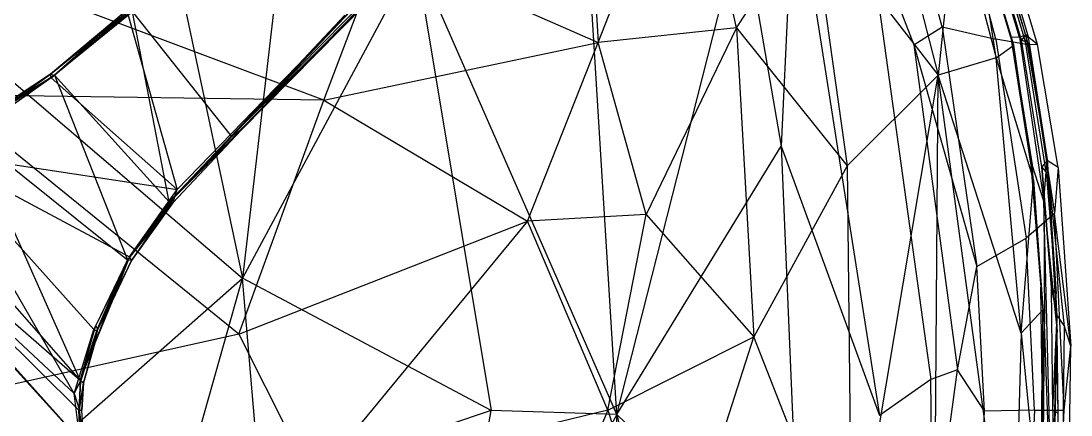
# Model space of a CAD drawing. Extents: x 11992 to 29481, y -6727 to 6811.
# Drawn here: x 17241.6 to 17496.3, y -1170.6 to -1074.9 of the extents above; entities that cross this region are included whole.
import ezdxf

# ---------------------------------------------------------------- set-up
doc = ezdxf.new("R2010")
doc.units = 0
doc.header["$MEASUREMENT"] = 0
doc.layers.get('0').update_dxf_attribs({"color": 8, "linetype": 'CONTINUOUS'})

msp = doc.modelspace()

# ---------------------------------------------------------------- linework, layer by layer
for p, q in [((17268.88, -1012.31, -2062.23), (17295.32, -1137.29, -2062.09)), ((17381.59, -1080.08, -1967.53), (17403.84, -1023.57, -1975.35)), ((17415.16, -1076.57, -1972.89), (17403.84, -1023.57, -1975.35)), ((17307.75, -1030.54, -2064.67), (17295.32, -1137.29, -2062.09)), ((17386.1, -1170.42, -2063.25), (17377.61, -1032.3, -2065.89)), ((17378.66, -1031.59, -1971.75), (17381.59, -1080.08, -1967.53)), ((17429.12, -1038.93, -2065.68), (17425.97, -1105.3, -2066.16)), ((17429.12, -1038.93, -2065.68), (17449.86, -1170.69, -2066.17)), ((17350.04, -1044.42, -2066.09), (17292.59, -1102.87, -2066.05)), ((17452.98, -1045.06, -1986.57), (17464.06, -1088.02, -1986.75)), ((17415.16, -1076.57, -1972.89), (17433.4, -1048.51, -1978.69)), ((17433.4, -1048.51, -1978.69), (17441.96, -1110.02, -1978.56)), ((17433.4, -1048.51, -1978.69), (17464.06, -1088.02, -1986.75)), ((17465.03, -1076.27, -2056.54), (17457.68, -1048.91, -2056.74)), ((17468.29, -1046.88, -1994.66), (17464.06, -1088.02, -1986.75)), ((17468.29, -1046.88, -1994.66), (17478.14, -1083.85, -1994.79)), ((17481.87, -1078.89, -1999.74), (17472.19, -1047.78, -1999.16)), ((17481.69, -1078.89, -2000.59), (17472.29, -1047.59, -1999.94)), ((17478.14, -1083.85, -1994.79), (17472.6, -1048.04, -2000.05)), ((17482.4, -1080.77, -2000.73), (17472.6, -1048.04, -2000.05)), ((17483.81, -1078.78, -1999.78), (17474.35, -1047.3, -1999.19)), ((17484.29, -1079.58, -2004.67), (17474.92, -1048.2, -2004.35)), ((17484.29, -1079.58, -2004.67), (17474.92, -1048.2, -2004.35)), ((17485.28, -1079.98, -2004.87), (17475.79, -1048.55, -2004.75)), ((17475.95, -1048.11, -2004.2), (17485.22, -1078.25, -2004.83)), ((17485.85, -1078.28, -2001.53), (17476.5, -1047.02, -2001.15)), ((17386.1, -1170.42, -2063.25), (17416.57, -1050.56, -2066.56)), ((17416.57, -1050.56, -2066.56), (17425.97, -1105.3, -2066.16)), ((17447, -1051.41, -2063.41), (17458.15, -1080.71, -2061.61)), ((17447, -1051.41, -2063.41), (17462.31, -1161.9, -2064.16)), ((17478.09, -1079.3, -2044.01), (17470.64, -1050.99, -2043.69)), ((17485.96, -1080.68, -2031.02), (17477.59, -1051.36, -2030.59)), ((17488.19, -1080.62, -2020.41), (17479.08, -1050.21, -2019.81)), ((17337.37, -1059.16, -2065.45), (17295.32, -1137.29, -2062.09)), ((17315.05, -1094.07, -1965.37), (17329.2, -1056.89, -1968.28)), ((17329.2, -1056.89, -1968.28), (17381.59, -1080.08, -1967.53)), ((17386.1, -1170.42, -2063.25), (17337.37, -1059.16, -2065.45)), ((17337.37, -1059.16, -2065.45), (17355.68, -1169.44, -2063.11)), ((17315.05, -1094.07, -1965.37), (17226.4, -1060.81, -1968.19)), ((17324.33, -1069.41, -2113.92), (17278.85, -1117.69, -2113.16)), ((17324.33, -1069.41, -2113.92), (17279.51, -1115.8, -2113.54)), ((17248.77, -1087.77, -2067.19), (17269.87, -1070.76, -2066.25)), ((17267.64, -1071.98, -2067.23), (17248.77, -1087.77, -2112.3)), ((17248.77, -1087.77, -2067.19), (17267.64, -1071.98, -2067.23)), ((17248.77, -1087.77, -2112.3), (17267.64, -1071.99, -2112.3)), ((17248.9, -1088.67, -2113.48), (17267.64, -1071.99, -2112.3)), ((17249.76, -1088.05, -2065.99), (17269.87, -1070.76, -2066.25)), ((17325.3, -1070.67, -2067.27), (17292.59, -1102.87, -2066.05)), ((17325.3, -1070.67, -2067.27), (17294.87, -1101.58, -2112.26)), ((17295.03, -1101.4, -2067.19), (17325.3, -1070.67, -2067.27)), ((17248.9, -1088.67, -2113.48), (17267.51, -1073.21, -2113.51)), ((17268.66, -1072.7, -2065.9), (17249.76, -1088.05, -2065.99)), ((17267.51, -1073.21, -2113.51), (17279.51, -1115.8, -2113.54)), ((17277.52, -1118.81, -2065.99), (17268.66, -1072.7, -2065.9)), ((17268.66, -1072.7, -2065.9), (17292.59, -1102.87, -2066.05)), ((17278.85, -1117.69, -2113.16), (17323.46, -1072.12, -2112.23)), ((17320.19, -1073.49, -2065.5), (17292.59, -1102.87, -2066.05)), ((17294.87, -1101.58, -2112.26), (17323.46, -1072.12, -2112.23)), ((17415.16, -1076.57, -1972.89), (17381.59, -1080.08, -1967.53)), ((17415.16, -1076.57, -1972.89), (17393.25, -1121.83, -1967.66)), ((17415.16, -1076.57, -1972.89), (17441.96, -1110.02, -1978.56)), ((17415.16, -1076.57, -1972.89), (17419.39, -1151.54, -1973.1)), ((17458.15, -1080.71, -2061.61), (17465.03, -1076.27, -2056.54)), ((17465.03, -1076.27, -2056.54), (17478.09, -1079.3, -2044.01)), ((17465.03, -1076.27, -2056.54), (17473.43, -1134.46, -2056.94)), ((17478.09, -1079.3, -2044.01), (17485.41, -1127.61, -2043.91)), ((17485.96, -1080.68, -2031.02), (17478.09, -1079.3, -2044.01)), ((17481.87, -1078.89, -1999.74), (17481.69, -1078.89, -2000.59)), ((17481.69, -1078.89, -2000.59), (17486.51, -1109.89, -2001.07)), ((17483.81, -1078.78, -1999.78), (17481.87, -1078.89, -1999.74)), ((17481.87, -1078.89, -1999.74), (17486.89, -1109.81, -2000.22)), ((17485.85, -1078.28, -2001.53), (17483.81, -1078.78, -1999.78)), ((17483.81, -1078.78, -1999.78), (17489.66, -1118.6, -2000.35)), ((17485.22, -1078.25, -2004.83), (17484.29, -1079.58, -2004.67)), ((17489.21, -1110.26, -2004.88), (17484.29, -1079.58, -2004.67)), ((17489.21, -1110.26, -2004.88), (17484.29, -1079.58, -2004.67)), ((17485.28, -1079.98, -2004.87), (17484.29, -1079.58, -2004.67)), ((17488.19, -1080.62, -2020.41), (17485.22, -1078.25, -2004.83)), ((17485.22, -1078.25, -2004.83), (17490.48, -1108.78, -2005.44)), ((17485.85, -1078.28, -2001.53), (17485.28, -1079.98, -2004.87)), ((17485.85, -1078.28, -2001.53), (17490.5, -1108.52, -2001.81)), ((17315.05, -1094.07, -1965.37), (17381.59, -1080.08, -1967.53)), ((17364.48, -1123.49, -1965.69), (17381.59, -1080.08, -1967.53)), ((17393.25, -1121.83, -1967.66), (17381.59, -1080.08, -1967.53)), ((17458.15, -1080.71, -2061.61), (17473.43, -1134.46, -2056.94)), ((17458.15, -1080.71, -2061.61), (17468.75, -1159.61, -2061.76)), ((17478.14, -1083.85, -1994.79), (17482.4, -1080.77, -2000.73)), ((17487.17, -1113.52, -2001.12), (17482.4, -1080.77, -2000.73)), ((17490.23, -1111.47, -2004.87), (17485.28, -1079.98, -2004.87)), ((17488.19, -1080.62, -2020.41), (17485.96, -1080.68, -2031.02)), ((17485.96, -1080.68, -2031.02), (17492.24, -1121.6, -2031.19)), ((17493.16, -1110.47, -2020.66), (17488.19, -1080.62, -2020.41)), ((17231.77, -1082.88, -2061.35), (17295.32, -1137.29, -2062.09)), ((17478.14, -1083.85, -1994.79), (17464.06, -1088.02, -1986.75)), ((17478.14, -1083.85, -1994.79), (17487.17, -1113.52, -2001.12)), ((17484.21, -1150.71, -1995.86), (17478.14, -1083.85, -1994.79)), ((17248.9, -1088.67, -2113.48), (17220.81, -1106.89, -2113.64)), ((17229.39, -1102.37, -2065.85), (17249.76, -1088.05, -2065.99)), ((17233.98, -1097.58, -2112.3), (17248.77, -1087.77, -2112.3)), ((17233.98, -1097.58, -2067.2), (17248.77, -1087.77, -2067.19)), ((17248.77, -1087.77, -2067.19), (17233.98, -1097.58, -2112.3)), ((17233.98, -1097.58, -2067.2), (17249.76, -1088.05, -2065.99)), ((17234.22, -1098.21, -2113.37), (17248.77, -1087.77, -2112.3)), ((17248.9, -1088.67, -2113.48), (17234.22, -1098.21, -2113.37)), ((17249.76, -1088.05, -2065.99), (17234.67, -1097.96, -2066.12)), ((17248.77, -1087.77, -2067.19), (17249.76, -1088.05, -2065.99)), ((17248.9, -1088.67, -2113.48), (17248.77, -1087.77, -2112.3)), ((17248.77, -1087.77, -2067.19), (17248.77, -1087.77, -2112.3)), ((17248.9, -1088.67, -2113.48), (17279.51, -1115.8, -2113.54)), ((17249.76, -1088.05, -2065.99), (17267.49, -1132.86, -2065.97)), ((17277.52, -1118.81, -2065.99), (17249.76, -1088.05, -2065.99)), ((17441.96, -1110.02, -1978.56), (17464.06, -1088.02, -1986.75)), ((17443.2, -1212.53, -1978.66), (17464.06, -1088.02, -1986.75)), ((17462.92, -1254.49, -1986.53), (17464.06, -1088.02, -1986.75)), ((17482.09, -1221.98, -1995.4), (17464.06, -1088.02, -1986.75)), ((17484.21, -1150.71, -1995.86), (17464.06, -1088.02, -1986.75)), ((17294.44, -1150.92, -1963.67), (17222.71, -1092.77, -1966.37)), ((17315.05, -1094.07, -1965.37), (17222.71, -1092.77, -1966.37)), ((17294.44, -1150.92, -1963.67), (17315.05, -1094.07, -1965.37)), ((17315.05, -1094.07, -1965.37), (17364.48, -1123.49, -1965.69)), ((17229.39, -1102.37, -2065.85), (17267.49, -1132.86, -2065.97)), ((17229.39, -1102.37, -2065.85), (17255.99, -1162.13, -2065.97)), ((17295.03, -1101.4, -2067.19), (17277.52, -1118.81, -2065.99)), ((17295.03, -1101.4, -2067.19), (17278.44, -1119.04, -2067.2)), ((17278.44, -1119.04, -2067.2), (17294.87, -1101.58, -2112.26)), ((17294.87, -1101.58, -2112.26), (17278.44, -1119.04, -2112.3)), ((17294.87, -1101.58, -2112.26), (17278.85, -1117.69, -2113.16)), ((17295.03, -1101.4, -2067.19), (17292.59, -1102.87, -2066.05)), ((17295.03, -1101.4, -2067.19), (17294.87, -1101.58, -2112.26)), ((17277.52, -1118.81, -2065.99), (17292.59, -1102.87, -2066.05)), ((17220.81, -1106.89, -2113.64), (17279.51, -1115.8, -2113.54)), ((17220.81, -1106.89, -2113.64), (17267.97, -1132.13, -2113.5)), ((17220.81, -1106.89, -2113.64), (17259.3, -1149.75, -2113.58)), ((17254.49, -1165.3, -2113.64), (17220.81, -1106.89, -2113.64)), ((17386.1, -1170.42, -2063.25), (17425.97, -1105.3, -2066.16)), ((17425.97, -1105.3, -2066.16), (17430.48, -1212.56, -2066.34)), ((17425.97, -1105.3, -2066.16), (17449.86, -1170.69, -2066.17)), ((17255.99, -1176.76, -2113.51), (17195.29, -1110.14, -2113.62)), ((17254.49, -1165.3, -2113.64), (17195.29, -1110.14, -2113.62)), ((17255.99, -1162.13, -2065.97), (17196.09, -1110.14, -2065.87)), ((17255.99, -1176.68, -2065.97), (17196.09, -1110.14, -2065.87)), ((17196.09, -1110.14, -2065.87), (17255.63, -1169.41, -2066.03)), ((17209.55, -1109.52, -2065.85), (17255.99, -1162.13, -2065.97)), ((17441.96, -1110.02, -1978.56), (17419.39, -1151.54, -1973.1)), ((17441.96, -1110.02, -1978.56), (17443.2, -1212.53, -1978.66)), ((17486.89, -1109.81, -2000.22), (17486.51, -1109.89, -2001.07)), ((17486.51, -1109.89, -2001.07), (17488.93, -1139.47, -2001.34)), ((17489.66, -1118.6, -2000.35), (17486.89, -1109.81, -2000.22)), ((17489.87, -1148.4, -2000.55), (17486.89, -1109.81, -2000.22)), ((17490.48, -1108.78, -2005.44), (17489.21, -1110.26, -2004.88)), ((17491.57, -1139.63, -2005.03), (17489.21, -1110.26, -2004.88)), ((17489.21, -1110.26, -2004.88), (17491.57, -1139.63, -2005.03)), ((17490.23, -1111.47, -2004.87), (17489.21, -1110.26, -2004.88)), ((17489.66, -1118.6, -2000.35), (17490.5, -1108.52, -2001.81)), ((17490.23, -1111.47, -2004.87), (17490.5, -1108.52, -2001.81)), ((17493.16, -1110.47, -2020.66), (17490.48, -1108.78, -2005.44)), ((17492.94, -1146.44, -2005.51), (17490.48, -1108.78, -2005.44)), ((17494.72, -1149.04, -2010.19), (17490.48, -1108.78, -2005.44)), ((17490.5, -1108.52, -2001.81), (17492.72, -1141.13, -2004.69)), ((17490.5, -1108.52, -2001.81), (17492.95, -1150.45, -2001.65)), ((17490.23, -1111.47, -2004.87), (17492.72, -1141.13, -2004.69)), ((17493.16, -1110.47, -2020.66), (17492.24, -1121.6, -2031.19)), ((17493.16, -1110.47, -2020.66), (17496.28, -1153.85, -2021.19)), ((17484.21, -1150.71, -1995.86), (17487.17, -1113.52, -2001.12)), ((17487.17, -1113.52, -2001.12), (17489.49, -1144.99, -2001.34)), ((17267.97, -1132.13, -2113.5), (17279.51, -1115.8, -2113.54)), ((17278.85, -1117.69, -2113.16), (17267.97, -1132.13, -2113.5)), ((17278.85, -1117.69, -2113.16), (17268.42, -1133.03, -2112.3)), ((17278.85, -1117.69, -2113.16), (17278.44, -1119.04, -2112.3)), ((17278.85, -1117.69, -2113.16), (17279.51, -1115.8, -2113.54)), ((17277.52, -1118.81, -2065.99), (17267.49, -1132.86, -2065.97)), ((17278.44, -1119.04, -2067.2), (17267.49, -1132.86, -2065.97)), ((17268.42, -1133.04, -2067.19), (17278.44, -1119.04, -2112.3)), ((17278.44, -1119.04, -2112.3), (17268.42, -1133.03, -2112.3)), ((17278.44, -1119.04, -2067.2), (17268.42, -1133.04, -2067.19)), ((17277.52, -1118.81, -2065.99), (17278.44, -1119.04, -2067.2)), ((17278.44, -1119.04, -2067.2), (17278.44, -1119.04, -2112.3)), ((17489.66, -1118.6, -2000.35), (17489.87, -1148.4, -2000.55)), ((17489.66, -1118.6, -2000.35), (17492.95, -1150.45, -2001.65)), ((17491.78, -1201.99, -2000.86), (17489.66, -1118.6, -2000.35)), ((17393.25, -1121.83, -1967.66), (17364.48, -1123.49, -1965.69)), ((17383.93, -1169.41, -1967.62), (17393.25, -1121.83, -1967.66)), ((17393.25, -1121.83, -1967.66), (17419.39, -1151.54, -1973.1)), ((17492.24, -1121.6, -2031.19), (17485.41, -1127.61, -2043.91)), ((17496.28, -1153.85, -2021.19), (17492.24, -1121.6, -2031.19)), ((17494.61, -1169.41, -2031.35), (17492.24, -1121.6, -2031.19)), ((17294.44, -1150.92, -1963.67), (17364.48, -1123.49, -1965.69)), ((17364.48, -1123.49, -1965.69), (17312.44, -1186.59, -1963.65)), ((17383.93, -1169.41, -1967.62), (17364.48, -1123.49, -1965.69)), ((17473.43, -1134.46, -2056.94), (17485.41, -1127.61, -2043.91)), ((17487.43, -1169.41, -2044.33), (17485.41, -1127.61, -2043.91)), ((17255.99, -1162.13, -2065.97), (17267.49, -1132.86, -2065.97)), ((17267.97, -1132.13, -2113.5), (17259.3, -1149.75, -2113.58)), ((17267.49, -1132.86, -2065.97), (17259.79, -1148.85, -2065.97)), ((17267.97, -1132.13, -2113.5), (17260, -1150.21, -2113.12)), ((17260.18, -1149.6, -2066.34), (17267.49, -1132.86, -2065.97)), ((17268.42, -1133.04, -2067.19), (17260.18, -1149.6, -2066.34)), ((17267.97, -1132.13, -2113.5), (17263.7, -1142.89, -2112.29)), ((17263.7, -1142.9, -2067.19), (17268.42, -1133.03, -2112.3)), ((17268.42, -1133.03, -2112.3), (17263.7, -1142.89, -2112.29)), ((17268.42, -1133.04, -2067.19), (17263.7, -1142.9, -2067.19)), ((17268.42, -1133.04, -2067.19), (17267.49, -1132.86, -2065.97)), ((17267.97, -1132.13, -2113.5), (17268.42, -1133.03, -2112.3)), ((17268.42, -1133.04, -2067.19), (17268.42, -1133.03, -2112.3)), ((17468.75, -1159.61, -2061.76), (17473.43, -1134.46, -2056.94)), ((17475.32, -1169.59, -2057.1), (17473.43, -1134.46, -2056.94)), ((17208.5, -1213.93, -2061.8), (17295.32, -1137.29, -2062.09)), ((17260.27, -1261.97, -2061.46), (17295.32, -1137.29, -2062.09)), ((17299.68, -1188.19, -2062), (17295.32, -1137.29, -2062.09)), ((17355.68, -1169.44, -2063.11), (17295.32, -1137.29, -2062.09)), ((17489.36, -1169.41, -2001.44), (17488.93, -1139.47, -2001.34)), ((17489.87, -1148.4, -2000.55), (17488.93, -1139.47, -2001.34)), ((17491.9, -1169.41, -2005.08), (17491.57, -1139.63, -2005.03)), ((17492.94, -1146.44, -2005.51), (17491.57, -1139.63, -2005.03)), ((17492.72, -1141.13, -2004.69), (17491.57, -1139.63, -2005.03)), ((17491.9, -1169.41, -2005.08), (17491.57, -1139.63, -2005.03)), ((17263.7, -1142.89, -2112.29), (17259.5, -1153.13, -2112.29)), ((17259.5, -1153.13, -2067.2), (17263.7, -1142.89, -2112.29)), ((17263.7, -1142.9, -2067.19), (17259.5, -1153.13, -2067.2)), ((17260, -1150.21, -2113.12), (17263.7, -1142.89, -2112.29)), ((17263.7, -1142.9, -2067.19), (17260.18, -1149.6, -2066.34)), ((17263.7, -1142.9, -2067.19), (17263.7, -1142.89, -2112.29)), ((17492.95, -1150.45, -2001.65), (17492.72, -1141.13, -2004.69)), ((17493.15, -1170.2, -2004.66), (17492.72, -1141.13, -2004.69)), ((17484.21, -1150.71, -1995.86), (17489.49, -1144.99, -2001.34)), ((17488.92, -1199.52, -2000.31), (17489.49, -1144.99, -2001.34)), ((17489.4, -1183.04, -2001.42), (17489.49, -1144.99, -2001.34)), ((17489.36, -1169.41, -2001.44), (17489.87, -1148.4, -2000.55)), ((17489.4, -1199.33, -2000.48), (17489.87, -1148.4, -2000.55)), ((17491.78, -1201.99, -2000.86), (17489.87, -1148.4, -2000.55)), ((17491.67, -1198.43, -2004.78), (17492.94, -1146.44, -2005.51)), ((17491.9, -1169.41, -2005.08), (17492.94, -1146.44, -2005.51)), ((17492.94, -1146.44, -2005.51), (17494.72, -1149.04, -2010.19)), ((17294.44, -1150.92, -1963.67), (17220.9, -1167.29, -1965.5)), ((17254.49, -1165.3, -2113.64), (17259.3, -1149.75, -2113.58)), ((17255.99, -1162.13, -2065.97), (17259.79, -1148.85, -2065.97)), ((17255.99, -1162.13, -2065.97), (17260.18, -1149.6, -2066.34)), ((17256.11, -1162.15, -2113.41), (17259.3, -1149.75, -2113.58)), ((17260, -1150.21, -2113.12), (17256.11, -1162.15, -2113.41)), ((17260, -1150.21, -2113.12), (17256.74, -1162.71, -2112.32)), ((17260, -1150.21, -2113.12), (17259.3, -1149.75, -2113.58)), ((17260.18, -1149.6, -2066.34), (17259.5, -1153.13, -2067.2)), ((17260, -1150.21, -2113.12), (17259.5, -1153.13, -2112.29)), ((17260.18, -1149.6, -2066.34), (17259.79, -1148.85, -2065.97)), ((17294.44, -1150.92, -1963.67), (17312.44, -1186.59, -1963.65)), ((17484.21, -1150.71, -1995.86), (17482.09, -1221.98, -1995.4)), ((17484.21, -1150.71, -1995.86), (17488.92, -1199.52, -2000.31)), ((17491.78, -1201.99, -2000.86), (17492.95, -1150.45, -2001.65)), ((17493.15, -1170.2, -2004.66), (17492.95, -1150.45, -2001.65)), ((17494.1, -1199.22, -2009.56), (17494.72, -1149.04, -2010.19)), ((17496.28, -1153.85, -2021.19), (17494.72, -1149.04, -2010.19)), ((17255.99, -1162.13, -2065.97), (17259.5, -1153.13, -2067.2)), ((17259.5, -1153.13, -2067.2), (17256.74, -1162.73, -2067.19)), ((17256.74, -1162.73, -2067.19), (17259.5, -1153.13, -2112.29)), ((17259.5, -1153.13, -2112.29), (17256.74, -1162.71, -2112.32)), ((17259.5, -1153.13, -2067.2), (17259.5, -1153.13, -2112.29)), ((17383.93, -1169.41, -1967.62), (17419.39, -1151.54, -1973.1)), ((17398.68, -1215.75, -1968.35), (17419.39, -1151.54, -1973.1)), ((17443.2, -1212.53, -1978.66), (17419.39, -1151.54, -1973.1)), ((17494.61, -1169.41, -2031.35), (17496.28, -1153.85, -2021.19)), ((17495.6, -1199.22, -2020.77), (17496.28, -1153.85, -2021.19)), ((17468.75, -1159.61, -2061.76), (17462.31, -1161.9, -2064.16)), ((17462.81, -1204.1, -2063.3), (17468.75, -1159.61, -2061.76)), ((17475.32, -1169.59, -2057.1), (17468.75, -1159.61, -2061.76)), ((17254.49, -1165.3, -2113.64), (17256.11, -1162.15, -2113.41)), ((17255.99, -1162.13, -2065.97), (17255.63, -1169.41, -2066.03)), ((17256.74, -1162.73, -2067.19), (17255.63, -1169.41, -2066.03)), ((17255.77, -1169.41, -2113.32), (17256.11, -1162.15, -2113.41)), ((17255.77, -1169.41, -2113.32), (17256.74, -1162.71, -2112.32)), ((17255.99, -1162.13, -2065.97), (17256.74, -1162.73, -2067.19)), ((17256.11, -1162.15, -2113.41), (17256.74, -1162.71, -2112.32)), ((17256.74, -1162.71, -2112.32), (17256.38, -1169.41, -2112.28)), ((17256.38, -1169.41, -2067.23), (17256.74, -1162.71, -2112.32)), ((17256.38, -1169.41, -2067.23), (17256.74, -1162.73, -2067.19)), ((17256.74, -1162.73, -2067.19), (17256.74, -1162.71, -2112.32)), ((17462.31, -1161.9, -2064.16), (17449.86, -1170.69, -2066.17)), ((17462.81, -1204.1, -2063.3), (17462.31, -1161.9, -2064.16)), ((17255.99, -1176.76, -2113.51), (17254.49, -1165.3, -2113.64)), ((17254.49, -1165.3, -2113.64), (17255.77, -1169.41, -2113.32)), ((17256.74, -1176.08, -2067.19), (17255.63, -1169.41, -2066.03)), ((17255.99, -1176.68, -2065.97), (17255.63, -1169.41, -2066.03)), ((17256.38, -1169.41, -2067.23), (17255.63, -1169.41, -2066.03)), ((17255.77, -1169.41, -2113.32), (17256.38, -1169.41, -2112.28)), ((17255.99, -1176.76, -2113.51), (17255.77, -1169.41, -2113.32)), ((17256.74, -1176.1, -2112.32), (17255.77, -1169.41, -2113.32)), ((17256.74, -1176.08, -2067.19), (17256.38, -1169.41, -2067.23)), ((17256.74, -1176.1, -2112.32), (17256.38, -1169.41, -2067.23)), ((17256.74, -1176.1, -2112.32), (17256.38, -1169.41, -2112.28)), ((17256.38, -1169.41, -2067.23), (17256.38, -1169.41, -2112.28)), ((17355.68, -1169.44, -2063.11), (17299.68, -1188.19, -2062)), ((17383.93, -1169.41, -1967.62), (17312.44, -1186.59, -1963.65)), ((17340.19, -1255.31, -2065.04), (17355.68, -1169.44, -2063.11)), ((17386.1, -1170.42, -2063.25), (17340.19, -1255.31, -2065.04)), ((17386.1, -1170.42, -2063.25), (17355.68, -1169.44, -2063.11)), ((17383.93, -1169.41, -1967.62), (17364.48, -1215.32, -1965.69)), ((17386.1, -1170.42, -2063.25), (17379.04, -1307.22, -2065.93)), ((17383.93, -1169.41, -1967.62), (17398.68, -1215.75, -1968.35)), ((17386.1, -1170.42, -2063.25), (17415.15, -1291.93, -2066.58)), ((17386.1, -1170.42, -2063.25), (17430.48, -1212.56, -2066.34)), ((17473.59, -1200.71, -2057.04), (17475.32, -1169.59, -2057.1)), ((17487.43, -1169.41, -2044.33), (17475.32, -1169.59, -2057.1)), ((17487.43, -1169.41, -2044.33), (17486.08, -1200.29, -2044.17)), ((17487.43, -1169.41, -2044.33), (17494.61, -1169.41, -2031.35)), ((17489.36, -1169.41, -2001.44), (17488.93, -1199.34, -2001.34)), ((17491.9, -1169.41, -2005.08), (17491.57, -1199.18, -2005.03)), ((17491.9, -1169.41, -2005.08), (17491.67, -1198.43, -2004.78)), ((17493.15, -1170.2, -2004.66), (17491.9, -1169.41, -2005.08)), ((17492.46, -1215.52, -2031.21), (17494.61, -1169.41, -2031.35)), ((17492.73, -1197.38, -2004.67), (17493.15, -1170.2, -2004.66))]:
    msp.add_line(p, q)

doc.saveas('drawing.dxf')
